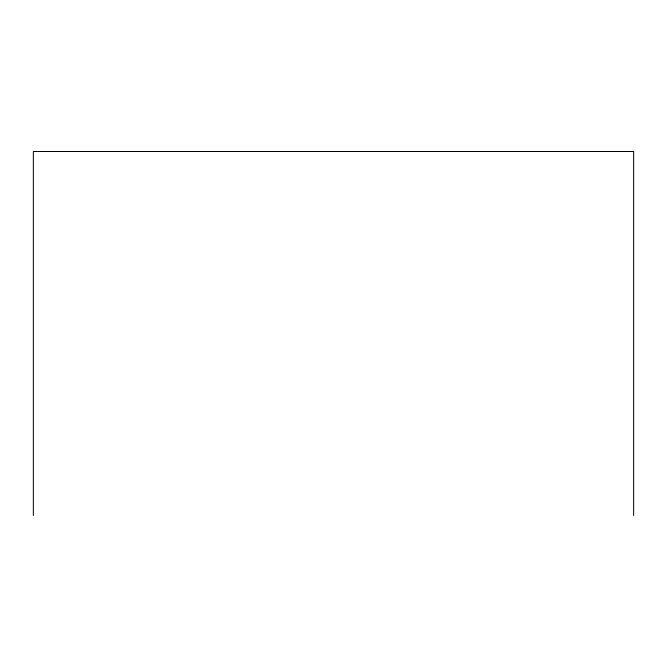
<?xml version="1.0" encoding="UTF-8"?>
<svg xmlns="http://www.w3.org/2000/svg" width="667" height="667" viewBox="0 0 667 667"><rect width="100%" height="100%" fill="white"/><g stroke="black" fill="none" stroke-linecap="round" stroke-linejoin="round"><path stroke-width="1" d="M633.65 515.499L633.65 151.501L33.35 151.501L33.35 515.499"/></g></svg>
